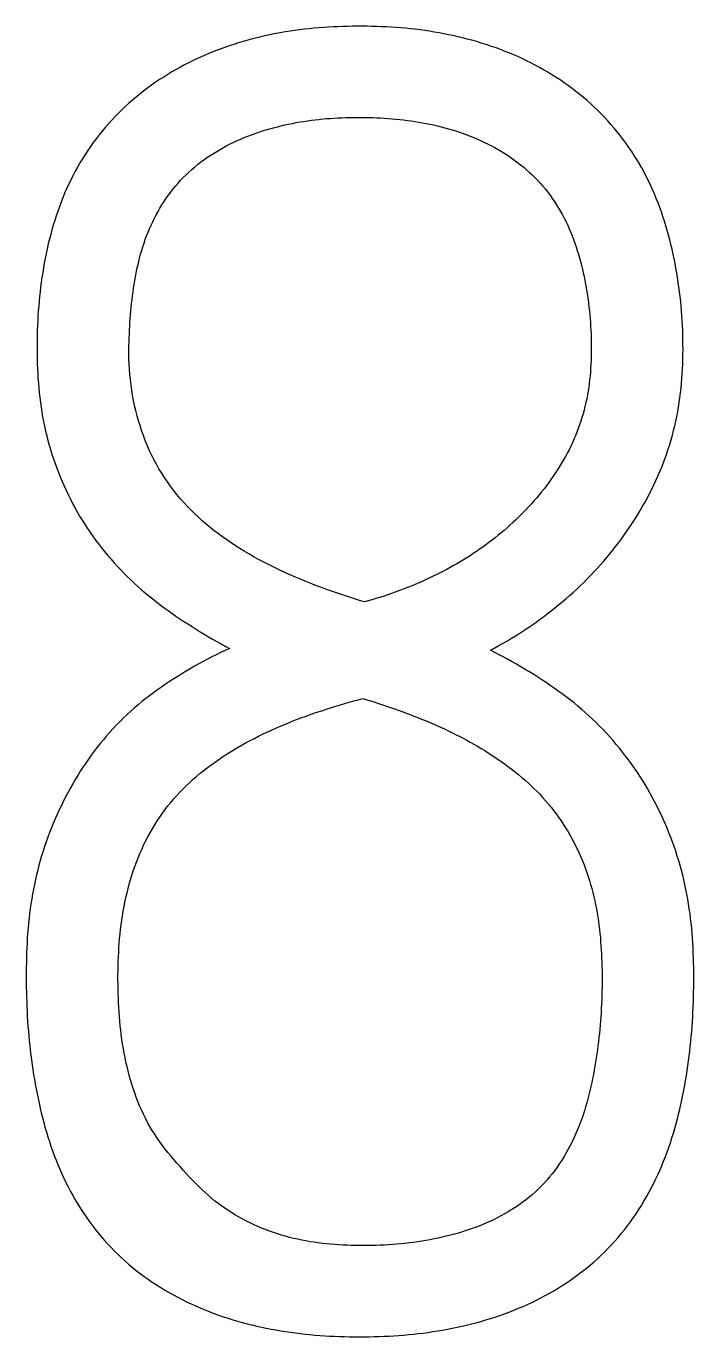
# Model space of a CAD drawing. Extents: x 0 to 420, y 0 to 297.
# Drawn here: x 136.711 to 137.747, y 193.323 to 195.356 of the extents above; entities that cross this region are included whole.
import ezdxf

# ---------------------------------------------------------------- set-up
doc = ezdxf.new("R2010")
doc.units = 0
doc.header["$LTSCALE"] = 23.1
doc.layers.add('10500_FRONT_LABELING', color=7, linetype='CONTINUOUS')

msp = doc.modelspace()

# ---------------------------------------------------------------- linework, layer by layer
at = {"layer": '10500_FRONT_LABELING', "color": 7, "linetype": 'CONTINUOUS'}
for points in [[(137.1277, 195.3496), (137.1204, 195.3485), (137.113, 195.3473), (137.1057, 195.3461), (137.0984, 195.3447), (137.0911, 195.3433), (137.0838, 195.3417), (137.0765, 195.3401), (137.0693, 195.3383), (137.0621, 195.3365), (137.0549, 195.3346), (137.0477, 195.3325), (137.0405, 195.3304), (137.0333, 195.3281), (137.0262, 195.3258), (137.0191, 195.3233), (137.012, 195.3207), (137.0049, 195.318), (136.9979, 195.3152), (136.9909, 195.3123), (136.984, 195.3093), (136.9771, 195.3062), (136.9703, 195.3029), (136.9636, 195.2996), (136.9569, 195.2962), (136.9503, 195.2927), (136.9438, 195.289), (136.9373, 195.2853), (136.9309, 195.2814), (136.9245, 195.2774), (136.9182, 195.2734), (136.912, 195.2692), (136.9058, 195.2649), (136.8998, 195.2604), (136.8937, 195.2559), (136.8878, 195.2512), (136.8819, 195.2464), (136.8761, 195.2416), (136.8704, 195.2366), (136.8649, 195.2315), (136.8594, 195.2263), (136.8541, 195.221), (136.8488, 195.2157), (136.8437, 195.2102), (136.8387, 195.2047), (136.8338, 195.199), (136.829, 195.1933), (136.8243, 195.1875), (136.8197, 195.1816), (136.8153, 195.1756), (136.8109, 195.1695), (136.8067, 195.1633), (136.8026, 195.1571), (136.7985, 195.1507), (136.7946, 195.1442), (136.7909, 195.1377), (136.7872, 195.1311), (136.7837, 195.1243), (136.7803, 195.1176), (136.777, 195.1108), (136.7739, 195.1039), (136.7709, 195.097), (136.7681, 195.0901), (136.7653, 195.0831), (136.7627, 195.076), (136.7602, 195.069), (136.7578, 195.0619), (136.7555, 195.0547), (136.7533, 195.0475), (136.7512, 195.0403), (136.7492, 195.033), (136.7473, 195.0257), (136.7455, 195.0184), (136.7438, 195.011), (136.7422, 195.0036), (136.7407, 194.9962), (136.7393, 194.9888), (136.738, 194.9814), (136.7368, 194.974), (136.7356, 194.9666), (136.7346, 194.9592), (136.7336, 194.9517), (136.7327, 194.9443), (136.7319, 194.9369), (136.7312, 194.9294), (136.7306, 194.922), (136.73, 194.9146), (136.7295, 194.9071), (136.7291, 194.8997), (136.7287, 194.8922), (136.7285, 194.8848), (136.7283, 194.8773), (136.7281, 194.8698), (136.728, 194.8624), (136.728, 194.8549), (136.7281, 194.8474), (136.7282, 194.84), (136.7284, 194.8325), (136.7287, 194.825), (136.7291, 194.8175), (136.7295, 194.8101), (136.7301, 194.8026), (136.7307, 194.7951), (136.7314, 194.7876), (136.7323, 194.7801), (136.7332, 194.7726), (136.7343, 194.7651), (136.7354, 194.7576), (136.7367, 194.7502), (136.7381, 194.7428), (136.7396, 194.7355), (136.7413, 194.7281), (136.743, 194.7209), (136.7449, 194.7136), (136.7469, 194.7064), (136.749, 194.6993), (136.7512, 194.6921), (136.7536, 194.685), (136.756, 194.678), (136.7586, 194.6709), (136.7613, 194.664), (136.7641, 194.657), (136.767, 194.6501), (136.77, 194.6432), (136.7732, 194.6363), (136.7764, 194.6295), (136.7798, 194.6227), (136.7832, 194.616), (136.7867, 194.6094), (136.7904, 194.6028), (136.7941, 194.5963), (136.798, 194.5899), (136.802, 194.5835), (136.806, 194.5773), (136.8102, 194.5711), (136.8145, 194.565), (136.8189, 194.5589), (136.8234, 194.553), (136.828, 194.5471), (136.8327, 194.5413), (136.8375, 194.5355), (136.8423, 194.5299), (136.8473, 194.5243), (136.8523, 194.5187), (136.8575, 194.5132), (136.8627, 194.5078), (136.868, 194.5024), (136.8734, 194.4972), (136.8789, 194.492), (136.8844, 194.4869), (136.8901, 194.4819), (136.8958, 194.4771), (136.9015, 194.4723), (136.9074, 194.4676), (136.9132, 194.463), (136.9192, 194.4585), (136.9252, 194.4541), (136.9312, 194.4497), (136.9373, 194.4454), (136.9435, 194.4412), (136.9496, 194.437), (136.9559, 194.4329), (136.9621, 194.4288), (136.9684, 194.4247), (136.9747, 194.4208), (136.981, 194.4168), (136.9874, 194.4129), (136.9939, 194.4091), (137.0003, 194.4053), (137.0068, 194.4016), (137.0134, 194.398), (137.02, 194.3944), (137.0266, 194.3909)], [(137.4313, 194.3881), (137.4379, 194.3917), (137.4445, 194.3954), (137.451, 194.3991), (137.4575, 194.4029), (137.4639, 194.4067), (137.4703, 194.4106), (137.4766, 194.4146), (137.4829, 194.4187), (137.4891, 194.4228), (137.4953, 194.427), (137.5014, 194.4313), (137.5075, 194.4356), (137.5135, 194.44), (137.5194, 194.4445), (137.5253, 194.4491), (137.5312, 194.4537), (137.537, 194.4584), (137.5427, 194.4631), (137.5484, 194.468), (137.554, 194.4729), (137.5596, 194.4779), (137.5651, 194.483), (137.5705, 194.4881), (137.5759, 194.4933), (137.5813, 194.4987), (137.5865, 194.5041), (137.5917, 194.5095), (137.5969, 194.515), (137.6019, 194.5206), (137.6069, 194.5263), (137.6117, 194.532), (137.6165, 194.5377), (137.6212, 194.5436), (137.6258, 194.5494), (137.6304, 194.5554), (137.6348, 194.5614), (137.6392, 194.5674), (137.6435, 194.5735), (137.6477, 194.5797), (137.6518, 194.5859), (137.6558, 194.5922), (137.6597, 194.5985), (137.6636, 194.6049), (137.6673, 194.6114), (137.671, 194.6179), (137.6746, 194.6245), (137.6781, 194.6311), (137.6815, 194.6379), (137.6848, 194.6446), (137.688, 194.6515), (137.691, 194.6584), (137.694, 194.6653), (137.6969, 194.6722), (137.6996, 194.6792), (137.7022, 194.6862), (137.7047, 194.6932), (137.7071, 194.7003), (137.7094, 194.7074), (137.7115, 194.7145), (137.7135, 194.7217), (137.7154, 194.7288), (137.7172, 194.736), (137.7188, 194.7433), (137.7204, 194.7505), (137.7218, 194.7578), (137.723, 194.7652), (137.7242, 194.7725), (137.7252, 194.7799), (137.7262, 194.7873), (137.727, 194.7948), (137.7277, 194.8022), (137.7283, 194.8097), (137.7288, 194.8172), (137.7292, 194.8248), (137.7295, 194.8323), (137.7297, 194.8398), (137.7299, 194.8473), (137.73, 194.8548), (137.7299, 194.8623), (137.7299, 194.8698), (137.7297, 194.8772), (137.7294, 194.8847), (137.7291, 194.8922), (137.7287, 194.8996), (137.7282, 194.907), (137.7277, 194.9145), (137.727, 194.9219), (137.7263, 194.9293), (137.7255, 194.9367), (137.7246, 194.9441), (137.7237, 194.9515), (137.7226, 194.9588), (137.7215, 194.9662), (137.7203, 194.9735), (137.719, 194.9809), (137.7176, 194.9882), (137.7162, 194.9955), (137.7146, 195.0028), (137.713, 195.0101), (137.7112, 195.0174), (137.7094, 195.0247), (137.7075, 195.032), (137.7055, 195.0392), (137.7034, 195.0464), (137.7011, 195.0537), (137.6988, 195.0608), (137.6964, 195.068), (137.6939, 195.0751), (137.6912, 195.0821), (137.6885, 195.0891), (137.6856, 195.096), (137.6826, 195.1029), (137.6795, 195.1097), (137.6763, 195.1164), (137.673, 195.1231), (137.6695, 195.1297), (137.6659, 195.1363), (137.6622, 195.1428), (137.6584, 195.1493), (137.6544, 195.1556), (137.6503, 195.1619), (137.646, 195.1682), (137.6417, 195.1744), (137.6372, 195.1805), (137.6326, 195.1865), (137.6279, 195.1924), (137.6231, 195.1982), (137.6182, 195.2039), (137.6132, 195.2094), (137.6081, 195.2149), (137.6029, 195.2203), (137.5976, 195.2256), (137.5923, 195.2308), (137.5868, 195.2358), (137.5812, 195.2408), (137.5755, 195.2457), (137.5697, 195.2504), (137.5638, 195.2551), (137.5579, 195.2597), (137.5518, 195.2641), (137.5456, 195.2685), (137.5394, 195.2728), (137.5331, 195.2769), (137.5267, 195.281), (137.5202, 195.2849), (137.5137, 195.2887), (137.5072, 195.2924), (137.5005, 195.2959), (137.4939, 195.2994), (137.4872, 195.3027), (137.4804, 195.3059), (137.4736, 195.309), (137.4667, 195.3121), (137.4598, 195.3149), (137.4528, 195.3177), (137.4458, 195.3204), (137.4387, 195.323), (137.4315, 195.3255), (137.4244, 195.3279), (137.4171, 195.3301), (137.4099, 195.3323), (137.4026, 195.3344), (137.3954, 195.3363), (137.3881, 195.3382), (137.3808, 195.3399), (137.3735, 195.3416), (137.3662, 195.3431), (137.3588, 195.3446), (137.3515, 195.346), (137.3441, 195.3472), (137.3367, 195.3484), (137.3294, 195.3495), (137.322, 195.3505), (137.3145, 195.3514), (137.3071, 195.3522), (137.2997, 195.353), (137.2923, 195.3536), (137.2848, 195.3542), (137.2773, 195.3547), (137.2699, 195.3552), (137.2624, 195.3555), (137.2549, 195.3558), (137.2474, 195.356), (137.2399, 195.3562), (137.2324, 195.3562), (137.2248, 195.3562), (137.2173, 195.3562), (137.2098, 195.356), (137.2022, 195.3558), (137.1947, 195.3555), (137.1872, 195.3552), (137.1797, 195.3548), (137.1723, 195.3543), (137.1648, 195.3537), (137.1574, 195.353), (137.1499, 195.3523), (137.1425, 195.3515), (137.1351, 195.3506), (137.1277, 195.3496)], [(136.8704, 194.8486), (136.8706, 194.8606), (136.8708, 194.8666), (136.871, 194.8725), (136.8713, 194.8785), (136.8715, 194.8845), (136.8719, 194.8904), (136.8722, 194.8964), (136.8726, 194.9024), (136.8731, 194.9083), (136.8736, 194.9142), (136.8741, 194.9202), (136.8747, 194.9261), (136.8754, 194.932), (136.8761, 194.9379), (136.8769, 194.9439), (136.8777, 194.9498), (136.8786, 194.9556), (136.8796, 194.9615), (136.8806, 194.9674), (136.8818, 194.9733), (136.883, 194.9791), (136.8843, 194.985), (136.8857, 194.9908), (136.8871, 194.9966), (136.8887, 195.0025), (136.8904, 195.0082), (136.8922, 195.014), (136.894, 195.0197), (136.896, 195.0254), (136.898, 195.031), (136.9002, 195.0365), (136.9025, 195.0421), (136.9049, 195.0475), (136.9074, 195.0529), (136.91, 195.0583), (136.9128, 195.0636), (136.9157, 195.0689), (136.9187, 195.074), (136.9218, 195.0792), (136.925, 195.0843), (136.9284, 195.0893), (136.9319, 195.0942), (136.9355, 195.099), (136.9392, 195.1037), (136.943, 195.1083), (136.9468, 195.1129), (136.9508, 195.1173), (136.9549, 195.1216), (136.9592, 195.1258), (136.9635, 195.1299), (136.9679, 195.1339), (136.9724, 195.1378), (136.977, 195.1416), (136.9818, 195.1453), (136.9866, 195.1489), (136.9916, 195.1524), (136.9966, 195.1557), (137.0016, 195.159), (137.0068, 195.1621), (137.0119, 195.1651), (137.0172, 195.168), (137.0224, 195.1709), (137.0277, 195.1736), (137.0331, 195.1762), (137.0385, 195.1787), (137.044, 195.1811), (137.0495, 195.1834), (137.055, 195.1857), (137.0606, 195.1878), (137.0662, 195.1898), (137.0719, 195.1918), (137.0776, 195.1937), (137.0834, 195.1955), (137.0891, 195.1972), (137.0949, 195.1988), (137.1008, 195.2003), (137.1066, 195.2017), (137.1124, 195.2031), (137.1183, 195.2044), (137.1241, 195.2055), (137.13, 195.2066), (137.1358, 195.2077), (137.1417, 195.2086), (137.1476, 195.2095), (137.1535, 195.2103), (137.1594, 195.211), (137.1653, 195.2117), (137.1712, 195.2123), (137.1772, 195.2128), (137.1831, 195.2132), (137.189, 195.2136), (137.195, 195.214), (137.201, 195.2142), (137.2069, 195.2145), (137.2129, 195.2146), (137.2189, 195.2147), (137.2249, 195.2148), (137.2308, 195.2148), (137.2368, 195.2147), (137.2428, 195.2146), (137.2488, 195.2144), (137.2548, 195.2142), (137.2608, 195.2139), (137.2668, 195.2136), (137.2727, 195.2132), (137.2787, 195.2127), (137.2846, 195.2122), (137.2905, 195.2116), (137.2964, 195.2109), (137.3023, 195.2102), (137.3082, 195.2094), (137.314, 195.2085), (137.3199, 195.2076), (137.3257, 195.2065), (137.3315, 195.2055), (137.3373, 195.2043), (137.3431, 195.203), (137.3489, 195.2017), (137.3546, 195.2003), (137.3604, 195.1988), (137.3661, 195.1972), (137.3718, 195.1955), (137.3775, 195.1937), (137.3831, 195.1918), (137.3888, 195.1899), (137.3944, 195.1878), (137.4, 195.1857), (137.4056, 195.1834), (137.4112, 195.181), (137.4167, 195.1786), (137.4221, 195.176), (137.4275, 195.1734), (137.4329, 195.1706), (137.4382, 195.1678), (137.4434, 195.1649), (137.4485, 195.1618), (137.4536, 195.1587), (137.4586, 195.1554), (137.4636, 195.1521), (137.4685, 195.1486), (137.4733, 195.145), (137.4781, 195.1413), (137.4828, 195.1375), (137.4873, 195.1336), (137.4918, 195.1295), (137.4962, 195.1254), (137.5005, 195.1211), (137.5046, 195.1168), (137.5087, 195.1124), (137.5126, 195.1079), (137.5164, 195.1033), (137.5201, 195.0986), (137.5237, 195.0939), (137.5272, 195.089), (137.5306, 195.0841), (137.5338, 195.0791), (137.537, 195.074), (137.5401, 195.0688), (137.543, 195.0636), (137.5458, 195.0582), (137.5485, 195.0528), (137.5511, 195.0474), (137.5536, 195.0419), (137.5559, 195.0364), (137.5581, 195.0308), (137.5603, 195.0252), (137.5623, 195.0196), (137.5642, 195.014), (137.566, 195.0083), (137.5677, 195.0026), (137.5694, 194.9968), (137.5709, 194.9911), (137.5724, 194.9853), (137.5738, 194.9795), (137.5751, 194.9736), (137.5764, 194.9678), (137.5776, 194.9619), (137.5787, 194.956), (137.5798, 194.9501), (137.5808, 194.9441), (137.5817, 194.9382), (137.5826, 194.9323), (137.5834, 194.9264), (137.5841, 194.9204), (137.5847, 194.9145), (137.5853, 194.9086), (137.5859, 194.9027), (137.5863, 194.8967), (137.5867, 194.8908), (137.587, 194.8849), (137.5873, 194.8789), (137.5875, 194.873), (137.5876, 194.8671), (137.5877, 194.8612), (137.5877, 194.8552), (137.5876, 194.8493), (137.5875, 194.8434), (137.5873, 194.8374)], [(137.2359, 194.463), (137.2282, 194.4654), (137.2204, 194.4678), (137.2127, 194.4703), (137.2049, 194.4728), (137.1972, 194.4754), (137.1896, 194.478), (137.1819, 194.4807), (137.1743, 194.4834), (137.1667, 194.4862), (137.1591, 194.4891), (137.1515, 194.492), (137.144, 194.495), (137.1365, 194.4981), (137.129, 194.5013), (137.1216, 194.5045), (137.1142, 194.5078), (137.1068, 194.5112), (137.0994, 194.5147), (137.0921, 194.5183), (137.0849, 194.5219), (137.0777, 194.5257), (137.0706, 194.5295), (137.0635, 194.5335), (137.0565, 194.5375), (137.0495, 194.5417), (137.0427, 194.5459), (137.0359, 194.5502), (137.0291, 194.5547), (137.0225, 194.5592), (137.0159, 194.5639), (137.0094, 194.5686), (137.003, 194.5735), (136.9967, 194.5786), (136.9904, 194.5837), (136.9843, 194.589), (136.9783, 194.5945), (136.9723, 194.6001), (136.9665, 194.6058), (136.9608, 194.6117), (136.9553, 194.6176), (136.95, 194.6237), (136.9448, 194.6299), (136.9398, 194.6363), (136.935, 194.6427), (136.9303, 194.6493), (136.9257, 194.656), (136.9214, 194.6628), (136.9172, 194.6697), (136.9132, 194.6767), (136.9093, 194.6839), (136.9057, 194.6912), (136.9022, 194.6986), (136.8989, 194.7061), (136.8959, 194.7136), (136.893, 194.7212), (136.8903, 194.7288), (136.8878, 194.7365), (136.8854, 194.7442), (136.8832, 194.752), (136.8813, 194.7598), (136.8794, 194.7677), (136.8778, 194.7757), (136.8763, 194.7837), (136.875, 194.7917), (136.8738, 194.7998), (136.8728, 194.8079), (136.872, 194.816), (136.8714, 194.8241), (136.8709, 194.8323), (136.8705, 194.8404), (136.8704, 194.8486)], [(137.5873, 194.8374), (137.587, 194.8315), (137.5866, 194.8256), (137.5862, 194.8196), (137.5857, 194.8137), (137.5851, 194.8078), (137.5844, 194.8019), (137.5836, 194.7959), (137.5827, 194.79), (137.5817, 194.7841), (137.5805, 194.7781), (137.5793, 194.7722), (137.5779, 194.7663), (137.5765, 194.7605), (137.5749, 194.7547), (137.5732, 194.749), (137.5714, 194.7433), (137.5695, 194.7376), (137.5674, 194.732), (137.5653, 194.7264), (137.5631, 194.7209), (137.5607, 194.7154), (137.5583, 194.71), (137.5557, 194.7046), (137.5531, 194.6992), (137.5503, 194.6939), (137.5475, 194.6886), (137.5446, 194.6834), (137.5415, 194.6782), (137.5384, 194.6731), (137.5352, 194.6679), (137.5319, 194.6629), (137.5285, 194.6579), (137.5251, 194.653), (137.5216, 194.6481), (137.518, 194.6433), (137.5144, 194.6386), (137.5107, 194.6339), (137.5069, 194.6293), (137.5031, 194.6247), (137.4992, 194.6202), (137.4952, 194.6158), (137.4912, 194.6114), (137.4871, 194.607), (137.483, 194.6027), (137.4788, 194.5985), (137.4746, 194.5943), (137.4702, 194.5901), (137.4659, 194.5861), (137.4615, 194.582), (137.457, 194.578), (137.4525, 194.5741), (137.4479, 194.5702), (137.4432, 194.5664), (137.4385, 194.5626), (137.4338, 194.5589), (137.429, 194.5553), (137.4242, 194.5517), (137.4193, 194.5482), (137.4145, 194.5447), (137.4095, 194.5413), (137.4046, 194.538), (137.3996, 194.5348), (137.3946, 194.5316), (137.3895, 194.5284), (137.3844, 194.5254), (137.3793, 194.5223), (137.3741, 194.5194), (137.369, 194.5165), (137.3637, 194.5136), (137.3585, 194.5109), (137.3532, 194.5081), (137.3479, 194.5054), (137.3425, 194.5028), (137.3372, 194.5003), (137.3318, 194.4977), (137.3263, 194.4953), (137.3208, 194.4929), (137.3153, 194.4905), (137.3098, 194.4882), (137.3043, 194.486), (137.2987, 194.4838), (137.2931, 194.4816), (137.2875, 194.4795), (137.2818, 194.4775), (137.2761, 194.4755), (137.2705, 194.4736), (137.2647, 194.4717), (137.259, 194.4699), (137.2533, 194.4681), (137.2475, 194.4663), (137.2417, 194.4647), (137.2359, 194.463)], [(137.0266, 194.3909), (137.0197, 194.3877), (137.0127, 194.3845), (137.0059, 194.3811), (136.9991, 194.3777), (136.9923, 194.3742), (136.9856, 194.3706), (136.979, 194.3669), (136.9724, 194.3632), (136.9658, 194.3594), (136.9593, 194.3555), (136.9528, 194.3516), (136.9464, 194.3476), (136.94, 194.3435), (136.9337, 194.3394), (136.9274, 194.3352), (136.9211, 194.3309), (136.9149, 194.3266), (136.9088, 194.3222), (136.9027, 194.3176), (136.8967, 194.313), (136.8908, 194.3083), (136.8849, 194.3034), (136.8791, 194.2985), (136.8734, 194.2935), (136.8678, 194.2883), (136.8622, 194.283), (136.8568, 194.2776), (136.8514, 194.2721), (136.8461, 194.2665), (136.8409, 194.2608), (136.8359, 194.2551), (136.8309, 194.2493), (136.8261, 194.2434), (136.8214, 194.2375), (136.8167, 194.2314), (136.8122, 194.2254), (136.8078, 194.2192), (136.8035, 194.213), (136.7993, 194.2068), (136.7951, 194.2004), (136.7911, 194.194), (136.7872, 194.1875), (136.7834, 194.181), (136.7797, 194.1744), (136.7761, 194.1677), (136.7725, 194.161), (136.7691, 194.1542), (136.7658, 194.1474), (136.7625, 194.1405), (136.7594, 194.1335), (136.7563, 194.1265), (136.7533, 194.1194), (136.7504, 194.1123), (136.7476, 194.1052), (136.7449, 194.098), (136.7423, 194.0908), (136.7398, 194.0836), (136.7375, 194.0764), (136.7352, 194.0691), (136.733, 194.0618), (136.731, 194.0545), (136.7291, 194.0471), (136.7273, 194.0398), (136.7255, 194.0323), (136.7239, 194.0249), (136.7225, 194.0175), (136.7211, 194.01), (136.7198, 194.0025), (136.7186, 193.9949), (136.7175, 193.9874), (136.7165, 193.9798), (136.7157, 193.9722), (136.7149, 193.9646), (136.7142, 193.957), (136.7135, 193.9493), (136.713, 193.9417), (136.7126, 193.934), (136.7122, 193.9264), (136.7119, 193.9188), (136.7117, 193.9112), (136.7115, 193.9036), (136.7114, 193.896), (136.7113, 193.8884), (136.7113, 193.8808), (136.7113, 193.8732), (136.7114, 193.8656), (136.7115, 193.858), (136.7117, 193.8505), (136.712, 193.8429), (136.7123, 193.8353), (136.7126, 193.8278), (136.713, 193.8202), (136.7135, 193.8127), (136.714, 193.8051), (136.7146, 193.7976), (136.7153, 193.7901), (136.716, 193.7825), (136.7167, 193.775), (136.7176, 193.7675), (136.7185, 193.76), (136.7194, 193.7525), (136.7204, 193.745), (136.7215, 193.7375), (136.7227, 193.73), (136.7239, 193.7225), (136.7252, 193.715), (136.7266, 193.7076), (136.728, 193.7001), (136.7296, 193.6926), (136.7312, 193.6852), (136.7328, 193.6778), (136.7346, 193.6703), (136.7365, 193.6629), (136.7384, 193.6555), (136.7404, 193.648), (136.7426, 193.6407), (136.7448, 193.6333), (136.7472, 193.626), (136.7496, 193.6187), (136.7521, 193.6114), (136.7548, 193.6042), (136.7575, 193.5971), (136.7604, 193.59), (136.7633, 193.583), (136.7664, 193.576), (136.7696, 193.5691), (136.7729, 193.5622), (136.7764, 193.5554), (136.7799, 193.5486), (136.7836, 193.5419), (136.7874, 193.5352), (136.7914, 193.5287), (136.7954, 193.5221), (136.7996, 193.5157), (136.804, 193.5092), (136.8084, 193.5029), (136.8129, 193.4967), (136.8176, 193.4906), (136.8224, 193.4847), (136.8272, 193.4788), (136.8322, 193.473), (136.8373, 193.4673), (136.8425, 193.4618), (136.8478, 193.4563), (136.8532, 193.451), (136.8587, 193.4458), (136.8644, 193.4406), (136.8701, 193.4356), (136.876, 193.4307), (136.882, 193.4259), (136.888, 193.4212), (136.8942, 193.4166), (136.9005, 193.4121), (136.9068, 193.4078), (136.9133, 193.4035), (136.9198, 193.3994), (136.9263, 193.3954), (136.933, 193.3915), (136.9397, 193.3878), (136.9464, 193.3842), (136.9532, 193.3806), (136.9601, 193.3772), (136.967, 193.374), (136.974, 193.3708), (136.981, 193.3677), (136.9881, 193.3648), (136.9952, 193.362), (137.0024, 193.3592), (137.0097, 193.3566), (137.0169, 193.3541), (137.0243, 193.3517), (137.0316, 193.3494), (137.039, 193.3472), (137.0464, 193.3451), (137.0538, 193.3432), (137.0612, 193.3413), (137.0687, 193.3395), (137.0761, 193.3379), (137.0836, 193.3363), (137.0911, 193.3349), (137.0986, 193.3335), (137.1061, 193.3322), (137.1136, 193.331), (137.1211, 193.3299), (137.1287, 193.3289), (137.1362, 193.328), (137.1438, 193.3271), (137.1514, 193.3264), (137.159, 193.3257), (137.1666, 193.3251), (137.1742, 193.3246), (137.1819, 193.3241), (137.1895, 193.3238), (137.1972, 193.3235), (137.2048, 193.3232), (137.2125, 193.3231), (137.2202, 193.323), (137.2279, 193.3229), (137.2356, 193.323)], [(137.2356, 193.323), (137.2432, 193.3231), (137.2509, 193.3232), (137.2585, 193.3235), (137.2662, 193.3237), (137.2738, 193.3241), (137.2815, 193.3246), (137.2891, 193.3251), (137.2967, 193.3257), (137.3043, 193.3263), (137.3118, 193.3271), (137.3194, 193.3279), (137.327, 193.3288), (137.3345, 193.3298), (137.342, 193.3309), (137.3496, 193.3321), (137.3571, 193.3333), (137.3646, 193.3347), (137.372, 193.3361), (137.3795, 193.3377), (137.387, 193.3393), (137.3944, 193.341), (137.4018, 193.3429), (137.4092, 193.3448), (137.4166, 193.3468), (137.424, 193.349), (137.4314, 193.3512), (137.4387, 193.3536), (137.446, 193.3561), (137.4533, 193.3587), (137.4605, 193.3614), (137.4677, 193.3641), (137.4748, 193.3671), (137.4818, 193.3701), (137.4888, 193.3732), (137.4957, 193.3764), (137.5026, 193.3798), (137.5094, 193.3832), (137.5162, 193.3868), (137.5229, 193.3905), (137.5295, 193.3943), (137.5361, 193.3983), (137.5426, 193.4023), (137.549, 193.4065), (137.5554, 193.4108), (137.5617, 193.4153), (137.568, 193.4199), (137.5741, 193.4245), (137.5801, 193.4293), (137.5861, 193.4342), (137.5919, 193.4392), (137.5976, 193.4443), (137.6032, 193.4495), (137.6086, 193.4548), (137.614, 193.4603), (137.6192, 193.4658), (137.6243, 193.4714), (137.6293, 193.4772), (137.6342, 193.483), (137.639, 193.4889), (137.6437, 193.495), (137.6483, 193.5011), (137.6527, 193.5074), (137.6571, 193.5137), (137.6613, 193.5202), (137.6654, 193.5267), (137.6694, 193.5333), (137.6733, 193.54), (137.6771, 193.5467), (137.6807, 193.5534), (137.6842, 193.5603), (137.6875, 193.5672), (137.6908, 193.5741), (137.6939, 193.5811), (137.6969, 193.5881), (137.6998, 193.5952), (137.7026, 193.6024), (137.7053, 193.6095), (137.7078, 193.6168), (137.7103, 193.6241), (137.7127, 193.6314), (137.715, 193.6387), (137.7171, 193.6461), (137.7192, 193.6536), (137.7212, 193.661), (137.7231, 193.6684), (137.7249, 193.6759), (137.7266, 193.6834), (137.7282, 193.6908), (137.7297, 193.6983), (137.7312, 193.7058), (137.7326, 193.7133), (137.7339, 193.7208), (137.7352, 193.7283), (137.7363, 193.7359), (137.7374, 193.7434), (137.7385, 193.7509), (137.7395, 193.7585), (137.7404, 193.7661), (137.7412, 193.7736), (137.742, 193.7812), (137.7427, 193.7888), (137.7434, 193.7964), (137.7439, 193.804), (137.7445, 193.8116), (137.7449, 193.8192), (137.7453, 193.8268), (137.7457, 193.8344), (137.746, 193.8421), (137.7462, 193.8497), (137.7464, 193.8574), (137.7465, 193.865), (137.7466, 193.8727), (137.7466, 193.8803), (137.7466, 193.888), (137.7465, 193.8957), (137.7463, 193.9034), (137.7461, 193.911), (137.7459, 193.9187), (137.7455, 193.9263), (137.7451, 193.934), (137.7446, 193.9416), (137.744, 193.9492), (137.7434, 193.9568), (137.7426, 193.9644), (137.7417, 193.9719), (137.7408, 193.9795), (137.7397, 193.987), (137.7386, 193.9945), (137.7373, 194.002), (137.736, 194.0095), (137.7345, 194.017), (137.7329, 194.0244), (137.7313, 194.0319), (137.7294, 194.0393), (137.7275, 194.0467), (137.7255, 194.054), (137.7233, 194.0614), (137.7211, 194.0687), (137.7187, 194.0761), (137.7162, 194.0834), (137.7136, 194.0906), (137.7109, 194.0978), (137.7081, 194.105), (137.7052, 194.1121), (137.7022, 194.1191), (137.6991, 194.1261), (137.6959, 194.133), (137.6926, 194.1399), (137.6893, 194.1467), (137.6858, 194.1535), (137.6823, 194.1602), (137.6786, 194.1669), (137.6749, 194.1735), (137.671, 194.18), (137.667, 194.1865), (137.6629, 194.1929), (137.6587, 194.1992), (137.6544, 194.2055), (137.65, 194.2117), (137.6455, 194.2179), (137.6409, 194.224), (137.6362, 194.23), (137.6314, 194.236), (137.6264, 194.2419), (137.6214, 194.2478), (137.6163, 194.2536), (137.6111, 194.2593), (137.6059, 194.2649), (137.6005, 194.2705), (137.5951, 194.2759), (137.5896, 194.2812), (137.584, 194.2865), (137.5784, 194.2916), (137.5726, 194.2966), (137.5668, 194.3015), (137.5609, 194.3064), (137.5549, 194.3111), (137.5488, 194.3157), (137.5427, 194.3203), (137.5365, 194.3248), (137.5302, 194.3292), (137.5239, 194.3335), (137.5176, 194.3378), (137.5112, 194.342), (137.5047, 194.3462), (137.4983, 194.3503), (137.4917, 194.3544), (137.4852, 194.3584), (137.4786, 194.3624), (137.4719, 194.3663), (137.4652, 194.3701), (137.4585, 194.3738), (137.4518, 194.3775), (137.445, 194.3811), (137.4381, 194.3847), (137.4313, 194.3881)], [(136.9838, 193.5513), (136.9741, 193.561), (136.9692, 193.5661), (136.9642, 193.5712), (136.9594, 193.5764), (136.9546, 193.5817), (136.9498, 193.5869), (136.9451, 193.5923), (136.9405, 193.5976), (136.9359, 193.6031), (136.9314, 193.6085), (136.927, 193.6141), (136.9227, 193.6197), (136.9185, 193.6254), (136.9145, 193.6312), (136.9105, 193.6371), (136.9068, 193.6431), (136.9031, 193.6492), (136.8996, 193.6555), (136.8963, 193.6619), (136.8931, 193.6683), (136.8901, 193.6748), (136.8872, 193.6814), (136.8845, 193.688), (136.8819, 193.6947), (136.8795, 193.7014), (136.8772, 193.7081), (136.875, 193.7149), (136.873, 193.7217), (136.8711, 193.7285), (136.8693, 193.7354), (136.8676, 193.7423), (136.866, 193.7492), (136.8645, 193.7562), (136.8632, 193.7631), (136.8619, 193.7701), (136.8607, 193.7772), (136.8597, 193.7842), (136.8587, 193.7913), (136.8579, 193.7984), (136.8571, 193.8056), (136.8564, 193.8127), (136.8558, 193.8198), (136.8553, 193.827), (136.8549, 193.8341), (136.8545, 193.8412), (136.8542, 193.8484), (136.854, 193.8555), (136.8538, 193.8626), (136.8537, 193.8697), (136.8536, 193.8769), (136.8536, 193.884), (136.8537, 193.8911), (136.8538, 193.8982), (136.854, 193.9053), (136.8543, 193.9124), (136.8547, 193.9195), (136.8551, 193.9266), (136.8556, 193.9337), (136.8562, 193.9408), (136.8569, 193.9479), (136.8577, 193.955), (136.8585, 193.9621), (136.8595, 193.9692), (136.8606, 193.9762), (136.8617, 193.9833), (136.863, 193.9904), (136.8644, 193.9974), (136.8659, 194.0045), (136.8676, 194.0115), (136.8693, 194.0185), (136.8711, 194.0254), (136.8731, 194.0323), (136.8752, 194.0391), (136.8774, 194.0459), (136.8797, 194.0526), (136.8822, 194.0593), (136.8848, 194.066), (136.8875, 194.0726), (136.8904, 194.0791), (136.8934, 194.0856), (136.8965, 194.092), (136.8998, 194.0984), (136.9033, 194.1048), (136.9069, 194.111), (136.9106, 194.1172), (136.9144, 194.1233), (136.9184, 194.1292), (136.9225, 194.1351), (136.9267, 194.1408), (136.931, 194.1465), (136.9355, 194.152), (136.9401, 194.1574), (136.9448, 194.1628), (136.9497, 194.168), (136.9546, 194.1731), (136.9597, 194.1781), (136.9649, 194.183), (136.9702, 194.1879), (136.9757, 194.1926), (136.9812, 194.1972), (136.9868, 194.2017), (136.9925, 194.2061), (136.9983, 194.2104), (137.0041, 194.2146), (137.0099, 194.2187), (137.0159, 194.2227), (137.0218, 194.2266), (137.0279, 194.2304), (137.034, 194.2341), (137.0401, 194.2377), (137.0463, 194.2413), (137.0525, 194.2447), (137.0588, 194.2481), (137.0651, 194.2514), (137.0715, 194.2546), (137.0779, 194.2578), (137.0843, 194.2608), (137.0908, 194.2638), (137.0974, 194.2668), (137.1039, 194.2696), (137.1106, 194.2724), (137.1172, 194.2752), (137.1239, 194.2778), (137.1306, 194.2804), (137.1373, 194.283), (137.144, 194.2855), (137.1508, 194.2879), (137.1576, 194.2903), (137.1643, 194.2926), (137.1712, 194.2948), (137.178, 194.2971), (137.1848, 194.2992), (137.1917, 194.3013), (137.1986, 194.3034), (137.2055, 194.3055), (137.2124, 194.3075), (137.2193, 194.3094), (137.2262, 194.3113), (137.2331, 194.3132)], [(137.2331, 194.3132), (137.2393, 194.3113), (137.2455, 194.3094), (137.2517, 194.3074), (137.2578, 194.3055), (137.2639, 194.3034), (137.2701, 194.3014), (137.2762, 194.2993), (137.2823, 194.2972), (137.2883, 194.295), (137.2944, 194.2928), (137.3004, 194.2906), (137.3065, 194.2884), (137.3125, 194.286), (137.3185, 194.2837), (137.3244, 194.2813), (137.3304, 194.2789), (137.3363, 194.2764), (137.3422, 194.2738), (137.3481, 194.2713), (137.354, 194.2686), (137.3598, 194.2659), (137.3657, 194.2632), (137.3715, 194.2604), (137.3772, 194.2575), (137.383, 194.2546), (137.3887, 194.2516), (137.3944, 194.2486), (137.4, 194.2455), (137.4057, 194.2423), (137.4113, 194.2391), (137.4169, 194.2358), (137.4224, 194.2324), (137.4279, 194.229), (137.4334, 194.2255), (137.4388, 194.2219), (137.4442, 194.2182), (137.4495, 194.2145), (137.4547, 194.2107), (137.4599, 194.2069), (137.4651, 194.203), (137.4701, 194.199), (137.4751, 194.1949), (137.4801, 194.1907), (137.485, 194.1865), (137.4897, 194.1822), (137.4945, 194.1778), (137.4991, 194.1733), (137.5037, 194.1688), (137.5082, 194.1641), (137.5126, 194.1593), (137.5169, 194.1545), (137.5212, 194.1495), (137.5253, 194.1445), (137.5293, 194.1394), (137.5332, 194.1342), (137.537, 194.1289), (137.5407, 194.1236), (137.5443, 194.1183), (137.5478, 194.1128), (137.5511, 194.1074), (137.5543, 194.1018), (137.5575, 194.0962), (137.5605, 194.0905), (137.5634, 194.0848), (137.5662, 194.079), (137.5689, 194.0732), (137.5715, 194.0673), (137.574, 194.0613), (137.5764, 194.0553), (137.5787, 194.0492), (137.5808, 194.0431), (137.5829, 194.0369), (137.5849, 194.0307), (137.5867, 194.0245), (137.5885, 194.0182), (137.5901, 194.012), (137.5916, 194.0057), (137.593, 193.9994), (137.5944, 193.9931), (137.5956, 193.9868), (137.5967, 193.9804), (137.5977, 193.9741), (137.5987, 193.9677), (137.5996, 193.9614), (137.6003, 193.955), (137.601, 193.9486), (137.6017, 193.9422), (137.6022, 193.9357), (137.6027, 193.9293), (137.6031, 193.9229), (137.6034, 193.9164), (137.6037, 193.91), (137.604, 193.9035), (137.6041, 193.897), (137.6043, 193.8905), (137.6043, 193.884), (137.6044, 193.8776), (137.6043, 193.8711), (137.6043, 193.8646), (137.6041, 193.8582), (137.604, 193.8517), (137.6038, 193.8453), (137.6035, 193.8388), (137.6032, 193.8324), (137.6028, 193.8259), (137.6024, 193.8195), (137.6019, 193.8131), (137.6014, 193.8067), (137.6008, 193.8002), (137.6002, 193.7938), (137.5995, 193.7874), (137.5988, 193.781), (137.598, 193.7746), (137.5972, 193.7683), (137.5963, 193.7619), (137.5954, 193.7555), (137.5943, 193.7491), (137.5933, 193.7428), (137.5922, 193.7364), (137.591, 193.7301), (137.5897, 193.7237), (137.5884, 193.7174), (137.587, 193.711), (137.5856, 193.7047), (137.584, 193.6984), (137.5824, 193.6921), (137.5806, 193.6859), (137.5788, 193.6796), (137.5769, 193.6734), (137.5749, 193.6673), (137.5728, 193.6612), (137.5706, 193.6551), (137.5683, 193.6491), (137.5658, 193.6431), (137.5633, 193.6372), (137.5606, 193.6313), (137.5578, 193.6254), (137.5549, 193.6196), (137.5519, 193.6139), (137.5487, 193.6082), (137.5454, 193.6026), (137.542, 193.597), (137.5385, 193.5916), (137.5348, 193.5863), (137.531, 193.581), (137.5271, 193.5759), (137.523, 193.5709), (137.5188, 193.566), (137.5145, 193.5612), (137.5101, 193.5565), (137.5054, 193.552), (137.5007, 193.5475), (137.4958, 193.5432), (137.4908, 193.539), (137.4857, 193.535), (137.4805, 193.5311), (137.4752, 193.5273), (137.4698, 193.5237), (137.4644, 193.5202), (137.4589, 193.5168), (137.4533, 193.5136), (137.4476, 193.5104), (137.4418, 193.5074), (137.436, 193.5046), (137.4301, 193.5018), (137.4242, 193.4991), (137.4182, 193.4966), (137.4121, 193.4942), (137.406, 193.4919), (137.3999, 193.4897), (137.3938, 193.4877), (137.3877, 193.4857), (137.3815, 193.4839), (137.3753, 193.4821), (137.3691, 193.4804), (137.3628, 193.4789), (137.3565, 193.4774), (137.3503, 193.476), (137.3439, 193.4747), (137.3376, 193.4735), (137.3313, 193.4724), (137.3249, 193.4713), (137.3185, 193.4703), (137.3121, 193.4694), (137.3056, 193.4686), (137.2992, 193.4679), (137.2927, 193.4672), (137.2863, 193.4666), (137.2798, 193.4661), (137.2734, 193.4656), (137.2669, 193.4653), (137.2604, 193.4649), (137.254, 193.4647), (137.2475, 193.4645), (137.2411, 193.4644), (137.2347, 193.4644), (137.2282, 193.4644), (137.2218, 193.4645), (137.2154, 193.4646)], [(137.2154, 193.4646), (137.209, 193.4649), (137.2026, 193.4652), (137.1961, 193.4655), (137.1897, 193.466), (137.1833, 193.4665), (137.177, 193.4671), (137.1706, 193.4678), (137.1642, 193.4686), (137.1578, 193.4695), (137.1514, 193.4705), (137.1451, 193.4716), (137.1387, 193.4728), (137.1324, 193.4742), (137.126, 193.4756), (137.1197, 193.4772), (137.1134, 193.4789), (137.1071, 193.4807), (137.1009, 193.4827), (137.0947, 193.4847), (137.0886, 193.4869), (137.0825, 193.4892), (137.0764, 193.4916), (137.0705, 193.4941), (137.0646, 193.4968), (137.0587, 193.4995), (137.0529, 193.5024), (137.0471, 193.5054), (137.0414, 193.5085), (137.0358, 193.5118), (137.0302, 193.5152), (137.0247, 193.5187), (137.0193, 193.5224), (137.0139, 193.5262), (137.0087, 193.5301), (137.0035, 193.5341), (136.9984, 193.5382), (136.9935, 193.5425), (136.9886, 193.5468), (136.9838, 193.5513)]]:
    msp.add_lwpolyline(points, dxfattribs=at)

doc.saveas('drawing.dxf')
